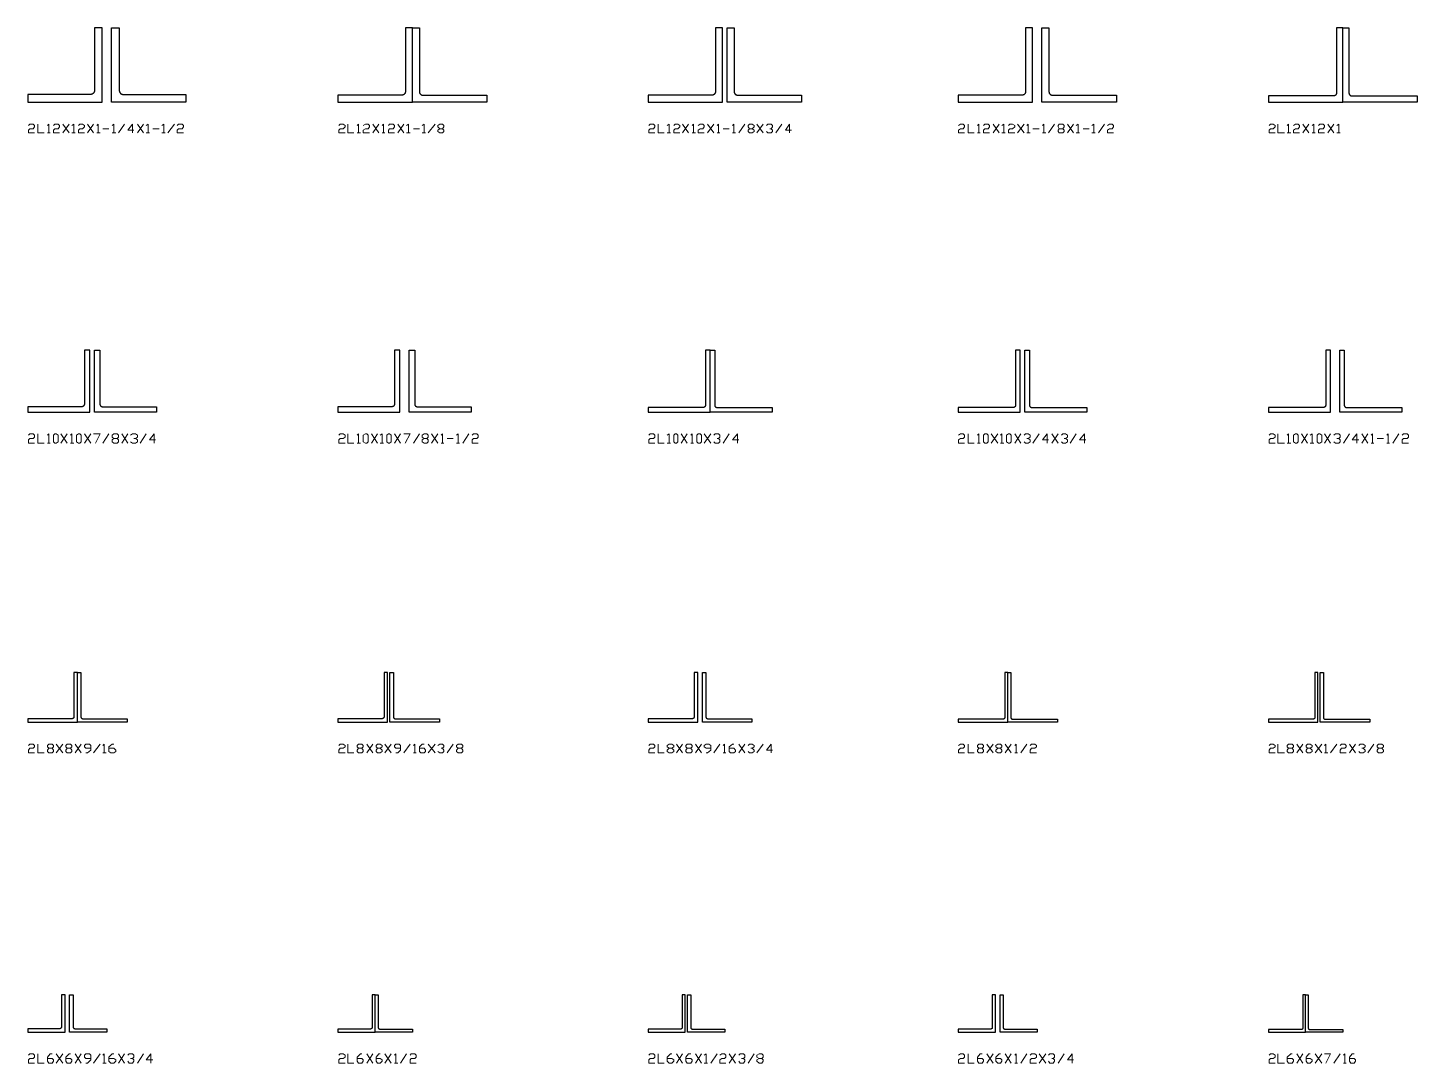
# Model space of a CAD drawing. Header units: inches. Extents: x 0 to 985, y -1555 to 12.
# Drawn here: x 250 to 474, y -155 to 12 of the extents above; entities that cross this region are included whole.
import ezdxf

# ---------------------------------------------------------------- set-up
doc = ezdxf.new("R2010")
doc.units = ezdxf.units.IN
doc.header["$MEASUREMENT"] = 0
doc.layers.add('AISC_STEEL', color=7, linetype='Continuous')

msp = doc.modelspace()

# ---------------------------------------------------------------- linework, layer by layer
at = {"color": 3, "lineweight": 0}
for points in [[(250.11, -3.76), (250.33, -3.54), (250.87, -3.54), (251.09, -3.76), (251.09, -3.97), (250.87, -4.3), (250.33, -4.3), (250.11, -4.52), (250.11, -4.96), (251.09, -4.96)], [(251.64, -3.54), (251.64, -4.96), (252.62, -4.96)], [(253.16, -3.76), (253.38, -3.54), (253.38, -4.96)], [(254.15, -3.76), (254.36, -3.54), (254.91, -3.54), (255.13, -3.76), (255.13, -3.97), (254.91, -4.3), (254.36, -4.3), (254.15, -4.52), (254.15, -4.96), (255.13, -4.96)], [(255.67, -4.96), (256.65, -3.54)], [(255.67, -3.54), (256.65, -4.96)], [(257.09, -3.76), (257.42, -3.54), (257.42, -4.96)], [(258.18, -3.76), (258.4, -3.54), (258.83, -3.54), (259.16, -3.76), (259.16, -3.97), (258.83, -4.3), (258.4, -4.3), (258.18, -4.52), (258.18, -4.96), (259.16, -4.96)], [(259.6, -4.96), (260.58, -3.54)], [(259.6, -3.54), (260.58, -4.96)], [(261.12, -3.76), (261.34, -3.54), (261.34, -4.96)], [(262.11, -4.3), (263.09, -4.3)], [(263.63, -3.76), (263.85, -3.54), (263.85, -4.96)], [(264.61, -4.96), (265.6, -3.54)], [(267.12, -4.52), (266.14, -4.52), (266.9, -3.54), (266.9, -4.96)], [(267.67, -4.96), (268.65, -3.54)], [(267.67, -3.54), (268.65, -4.96)], [(269.09, -3.76), (269.41, -3.54), (269.41, -4.96)], [(270.18, -4.3), (271.16, -4.3)], [(271.59, -3.76), (271.92, -3.54), (271.92, -4.96)], [(272.58, -4.96), (273.67, -3.54)], [(274.1, -3.76), (274.32, -3.54), (274.87, -3.54), (275.08, -3.76), (275.08, -3.97), (274.87, -4.3), (274.32, -4.3), (274.1, -4.52), (274.1, -4.96), (275.08, -4.96)], [(300.17, -3.76), (300.38, -3.54), (300.82, -3.54), (301.15, -3.76), (301.15, -3.97), (300.82, -4.3), (300.38, -4.3), (300.17, -4.52), (300.17, -4.96), (301.15, -4.96)], [(301.58, -3.54), (301.58, -4.96), (302.56, -4.96)], [(303.11, -3.76), (303.33, -3.54), (303.33, -4.96)], [(304.09, -3.76), (304.42, -3.54), (304.85, -3.54), (305.07, -3.76), (305.07, -3.97), (304.85, -4.3), (304.42, -4.3), (304.09, -4.52), (304.09, -4.96), (305.07, -4.96)], [(305.62, -4.96), (306.6, -3.54)], [(305.62, -3.54), (306.6, -4.96)], [(307.14, -3.76), (307.36, -3.54), (307.36, -4.96)], [(308.13, -3.76), (308.34, -3.54), (308.89, -3.54), (309.11, -3.76), (309.11, -3.97), (308.89, -4.3), (308.34, -4.3), (308.13, -4.52), (308.13, -4.96), (309.11, -4.96)], [(309.65, -4.96), (310.63, -3.54)], [(309.65, -3.54), (310.63, -4.96)], [(311.07, -3.76), (311.4, -3.54), (311.4, -4.96)], [(312.16, -4.3), (313.14, -4.3)], [(313.58, -3.76), (313.91, -3.54), (313.91, -4.96)], [(314.56, -4.96), (315.65, -3.54)], [(316.85, -4.3), (317.07, -4.52), (317.07, -4.74), (316.85, -4.96), (316.41, -4.96), (316.09, -4.74), (316.09, -4.52), (316.41, -4.3), (316.85, -4.3), (317.07, -3.97), (317.07, -3.76), (316.85, -3.54), (316.41, -3.54), (316.09, -3.76), (316.09, -3.97), (316.41, -4.3)], [(350.11, -3.76), (350.33, -3.54), (350.87, -3.54), (351.09, -3.76), (351.09, -3.97), (350.87, -4.3), (350.33, -4.3), (350.11, -4.52), (350.11, -4.96), (351.09, -4.96)], [(351.64, -3.54), (351.64, -4.96), (352.62, -4.96)], [(353.06, -3.76), (353.38, -3.54), (353.38, -4.96)], [(354.15, -3.76), (354.36, -3.54), (354.8, -3.54), (355.13, -3.76), (355.13, -3.97), (354.8, -4.3), (354.36, -4.3), (354.15, -4.52), (354.15, -4.96), (355.13, -4.96)], [(355.56, -4.96), (356.54, -3.54)], [(355.56, -3.54), (356.54, -4.96)], [(357.09, -3.76), (357.31, -3.54), (357.31, -4.96)], [(358.07, -3.76), (358.4, -3.54), (358.83, -3.54), (359.05, -3.76), (359.05, -3.97), (358.83, -4.3), (358.4, -4.3), (358.07, -4.52), (358.07, -4.96), (359.05, -4.96)], [(359.6, -4.96), (360.58, -3.54)], [(359.6, -3.54), (360.58, -4.96)], [(361.12, -3.76), (361.34, -3.54), (361.34, -4.96)], [(362.11, -4.3), (363.09, -4.3)], [(363.63, -3.76), (363.85, -3.54), (363.85, -4.96)], [(364.61, -4.96), (365.6, -3.54)], [(366.8, -4.3), (367.12, -4.52), (367.12, -4.74), (366.8, -4.96), (366.36, -4.96), (366.14, -4.74), (366.14, -4.52), (366.36, -4.3), (366.8, -4.3), (367.12, -3.97), (367.12, -3.76), (366.8, -3.54), (366.36, -3.54), (366.14, -3.76), (366.14, -3.97), (366.36, -4.3)], [(367.56, -4.96), (368.54, -3.54)], [(367.56, -3.54), (368.54, -4.96)], [(369.09, -3.76), (369.3, -3.54), (369.85, -3.54), (370.07, -3.76), (370.07, -3.97), (369.85, -4.3), (369.63, -4.3)], [(369.85, -4.3), (370.07, -4.52), (370.07, -4.74), (369.85, -4.96), (369.3, -4.96), (369.09, -4.74)], [(370.61, -4.96), (371.59, -3.54)], [(373.12, -4.52), (372.14, -4.52), (372.79, -3.54), (372.79, -4.96)], [(400.06, -3.76), (400.38, -3.54), (400.82, -3.54), (401.04, -3.76), (401.04, -3.97), (400.82, -4.3), (400.38, -4.3), (400.06, -4.52), (400.06, -4.96), (401.04, -4.96)], [(401.58, -3.54), (401.58, -4.96), (402.56, -4.96)], [(403.11, -3.76), (403.33, -3.54), (403.33, -4.96)], [(404.09, -3.76), (404.31, -3.54), (404.85, -3.54), (405.07, -3.76), (405.07, -3.97), (404.85, -4.3), (404.31, -4.3), (404.09, -4.52), (404.09, -4.96), (405.07, -4.96)], [(405.62, -4.96), (406.6, -3.54)], [(405.62, -3.54), (406.6, -4.96)], [(407.04, -3.76), (407.36, -3.54), (407.36, -4.96)], [(408.13, -3.76), (408.34, -3.54), (408.78, -3.54), (409.11, -3.76), (409.11, -3.97), (408.78, -4.3), (408.34, -4.3), (408.13, -4.52), (408.13, -4.96), (409.11, -4.96)], [(409.54, -4.96), (410.63, -3.54)], [(409.54, -3.54), (410.63, -4.96)], [(411.07, -3.76), (411.29, -3.54), (411.29, -4.96)], [(412.05, -4.3), (413.03, -4.3)], [(413.58, -3.76), (413.8, -3.54), (413.8, -4.96)], [(414.56, -4.96), (415.54, -3.54)], [(416.85, -4.3), (417.07, -4.52), (417.07, -4.74), (416.85, -4.96), (416.3, -4.96), (416.09, -4.74), (416.09, -4.52), (416.3, -4.3), (416.85, -4.3), (417.07, -3.97), (417.07, -3.76), (416.85, -3.54), (416.3, -3.54), (416.09, -3.76), (416.09, -3.97), (416.3, -4.3)], [(417.61, -4.96), (418.6, -3.54)], [(417.61, -3.54), (418.6, -4.96)], [(419.03, -3.76), (419.36, -3.54), (419.36, -4.96)], [(420.12, -4.3), (421.1, -4.3)], [(421.54, -3.76), (421.87, -3.54), (421.87, -4.96)], [(422.63, -4.96), (423.61, -3.54)], [(424.05, -3.76), (424.37, -3.54), (424.81, -3.54), (425.03, -3.76), (425.03, -3.97), (424.81, -4.3), (424.37, -4.3), (424.05, -4.52), (424.05, -4.96), (425.03, -4.96)], [(450.11, -3.76), (450.33, -3.54), (450.77, -3.54), (451.09, -3.76), (451.09, -3.97), (450.77, -4.3), (450.33, -4.3), (450.11, -4.52), (450.11, -4.96), (451.09, -4.96)], [(451.53, -3.54), (451.53, -4.96), (452.62, -4.96)], [(453.06, -3.76), (453.27, -3.54), (453.27, -4.96)], [(454.04, -3.76), (454.36, -3.54), (454.8, -3.54), (455.02, -3.76), (455.02, -3.97), (454.8, -4.3), (454.36, -4.3), (454.04, -4.52), (454.04, -4.96), (455.02, -4.96)], [(455.56, -4.96), (456.54, -3.54)], [(455.56, -3.54), (456.54, -4.96)], [(457.09, -3.76), (457.31, -3.54), (457.31, -4.96)], [(458.07, -3.76), (458.29, -3.54), (458.84, -3.54), (459.05, -3.76), (459.05, -3.97), (458.84, -4.3), (458.29, -4.3), (458.07, -4.52), (458.07, -4.96), (459.05, -4.96)], [(459.6, -4.96), (460.58, -3.54)], [(459.6, -3.54), (460.58, -4.96)], [(461.02, -3.76), (461.34, -3.54), (461.34, -4.96)], [(253.16, -4.96), (253.6, -4.96)], [(257.09, -4.96), (257.64, -4.96)], [(261.12, -4.96), (261.67, -4.96)], [(263.63, -4.96), (264.18, -4.96)], [(269.09, -4.96), (269.63, -4.96)], [(271.59, -4.96), (272.14, -4.96)], [(303.11, -4.96), (303.65, -4.96)], [(307.14, -4.96), (307.58, -4.96)], [(311.07, -4.96), (311.62, -4.96)], [(313.58, -4.96), (314.12, -4.96)], [(353.06, -4.96), (353.6, -4.96)], [(357.09, -4.96), (357.64, -4.96)], [(361.12, -4.96), (361.56, -4.96)], [(363.63, -4.96), (364.07, -4.96)], [(403.11, -4.96), (403.55, -4.96)], [(407.04, -4.96), (407.58, -4.96)], [(411.07, -4.96), (411.62, -4.96)], [(413.58, -4.96), (414.12, -4.96)], [(419.03, -4.96), (419.58, -4.96)], [(421.54, -4.96), (422.08, -4.96)], [(453.06, -4.96), (453.6, -4.96)], [(457.09, -4.96), (457.53, -4.96)], [(461.02, -4.96), (461.56, -4.96)], [(250.11, -53.7), (250.33, -53.48), (250.87, -53.48), (251.09, -53.7), (251.09, -54.03), (250.87, -54.25), (250.33, -54.25), (250.11, -54.47), (250.11, -55.01), (251.09, -55.01)], [(251.64, -53.48), (251.64, -55.01), (252.62, -55.01)], [(253.16, -53.7), (253.38, -53.48), (253.38, -55.01)], [(255.35, -55.01), (256.33, -53.48)], [(255.35, -53.48), (256.33, -55.01)], [(256.87, -53.7), (257.09, -53.48), (257.09, -55.01)], [(259.16, -55.01), (260.14, -53.48)], [(259.16, -53.48), (260.14, -55.01)], [(260.58, -53.48), (261.67, -53.48), (260.91, -55.01)], [(262.11, -55.01), (263.09, -53.48)], [(264.4, -54.25), (264.61, -54.47), (264.61, -54.79), (264.4, -55.01), (263.85, -55.01), (263.63, -54.79), (263.63, -54.47), (263.85, -54.25), (264.4, -54.25), (264.61, -54.03), (264.61, -53.7), (264.4, -53.48), (263.85, -53.48), (263.63, -53.7), (263.63, -54.03), (263.85, -54.25)], [(265.16, -55.01), (266.14, -53.48)], [(265.16, -53.48), (266.14, -55.01)], [(266.58, -53.7), (266.9, -53.48), (267.34, -53.48), (267.67, -53.7), (267.67, -54.03), (267.34, -54.25), (267.12, -54.25)], [(268.1, -55.01), (269.09, -53.48)], [(270.61, -54.47), (269.63, -54.47), (270.39, -53.48), (270.39, -55.01)], [(300.17, -53.7), (300.38, -53.48), (300.82, -53.48), (301.15, -53.7), (301.15, -54.03), (300.82, -54.25), (300.38, -54.25), (300.17, -54.47), (300.17, -55.01), (301.15, -55.01)], [(301.58, -53.48), (301.58, -55.01), (302.56, -55.01)], [(303.11, -53.7), (303.33, -53.48), (303.33, -55.01)], [(305.4, -55.01), (306.38, -53.48)], [(305.4, -53.48), (306.38, -55.01)], [(306.82, -53.7), (307.14, -53.48), (307.14, -55.01)], [(309.11, -55.01), (310.09, -53.48)], [(309.11, -53.48), (310.09, -55.01)], [(310.63, -53.48), (311.62, -53.48), (310.85, -55.01)], [(312.16, -55.01), (313.14, -53.48)], [(314.34, -54.25), (314.56, -54.47), (314.56, -54.79), (314.34, -55.01), (313.91, -55.01), (313.58, -54.79), (313.58, -54.47), (313.91, -54.25), (314.34, -54.25), (314.56, -54.03), (314.56, -53.7), (314.34, -53.48), (313.91, -53.48), (313.58, -53.7), (313.58, -54.03), (313.91, -54.25)], [(315.11, -55.01), (316.09, -53.48)], [(315.11, -53.48), (316.09, -55.01)], [(316.63, -53.7), (316.85, -53.48), (316.85, -55.01)], [(319.14, -53.7), (319.36, -53.48), (319.36, -55.01)], [(320.12, -55.01), (321.1, -53.48)], [(321.65, -53.7), (321.87, -53.48), (322.41, -53.48), (322.63, -53.7), (322.63, -54.03), (322.41, -54.25), (321.87, -54.25), (321.65, -54.47), (321.65, -55.01), (322.63, -55.01)], [(350.11, -53.7), (350.33, -53.48), (350.87, -53.48), (351.09, -53.7), (351.09, -54.03), (350.87, -54.25), (350.33, -54.25), (350.11, -54.47), (350.11, -55.01), (351.09, -55.01)], [(351.64, -53.48), (351.64, -55.01), (352.62, -55.01)], [(353.06, -53.7), (353.38, -53.48), (353.38, -55.01)], [(355.35, -55.01), (356.33, -53.48)], [(355.35, -53.48), (356.33, -55.01)], [(356.87, -53.7), (357.09, -53.48), (357.09, -55.01)], [(359.05, -55.01), (360.14, -53.48)], [(359.05, -53.48), (360.14, -55.01)], [(360.58, -53.7), (360.8, -53.48), (361.34, -53.48), (361.56, -53.7), (361.56, -54.03), (361.34, -54.25), (361.12, -54.25)], [(362.11, -55.01), (363.09, -53.48)], [(364.61, -54.47), (363.63, -54.47), (364.4, -53.48), (364.4, -55.01)], [(400.06, -53.7), (400.38, -53.48), (400.82, -53.48), (401.04, -53.7), (401.04, -54.03), (400.82, -54.25), (400.38, -54.25), (400.06, -54.47), (400.06, -55.01), (401.04, -55.01)], [(401.58, -53.48), (401.58, -55.01), (402.56, -55.01)], [(403.11, -53.7), (403.33, -53.48), (403.33, -55.01)], [(405.29, -55.01), (406.38, -53.48)], [(405.29, -53.48), (406.38, -55.01)], [(406.82, -53.7), (407.04, -53.48), (407.04, -55.01)], [(409.11, -55.01), (410.09, -53.48)], [(409.11, -53.48), (410.09, -55.01)], [(410.63, -53.7), (410.85, -53.48), (411.29, -53.48), (411.62, -53.7), (411.62, -54.03), (411.29, -54.25), (411.07, -54.25)], [(412.05, -55.01), (413.03, -53.48)], [(414.56, -54.47), (413.58, -54.47), (414.34, -53.48), (414.34, -55.01)], [(415.11, -55.01), (416.09, -53.48)], [(415.11, -53.48), (416.09, -55.01)], [(416.63, -53.7), (416.85, -53.48), (417.29, -53.48), (417.61, -53.7), (417.61, -54.03), (417.29, -54.25), (417.07, -54.25)], [(418.05, -55.01), (419.03, -53.48)], [(420.56, -54.47), (419.58, -54.47), (420.34, -53.48), (420.34, -55.01)], [(450.11, -53.7), (450.33, -53.48), (450.77, -53.48), (451.09, -53.7), (451.09, -54.03), (450.77, -54.25), (450.33, -54.25), (450.11, -54.47), (450.11, -55.01), (451.09, -55.01)], [(451.53, -53.48), (451.53, -55.01), (452.62, -55.01)], [(453.06, -53.7), (453.27, -53.48), (453.27, -55.01)], [(455.35, -55.01), (456.33, -53.48)], [(455.35, -53.48), (456.33, -55.01)], [(456.76, -53.7), (457.09, -53.48), (457.09, -55.01)], [(459.05, -55.01), (460.03, -53.48)], [(459.05, -53.48), (460.03, -55.01)], [(460.58, -53.7), (460.8, -53.48), (461.34, -53.48), (461.56, -53.7), (461.56, -54.03), (461.34, -54.25), (461.02, -54.25)], [(462.11, -55.01), (463.09, -53.48)], [(464.61, -54.47), (463.52, -54.47), (464.29, -53.48), (464.29, -55.01)], [(465.05, -55.01), (466.03, -53.48)], [(465.05, -53.48), (466.03, -55.01)], [(466.58, -53.7), (466.8, -53.48), (466.8, -55.01)], [(469.09, -53.7), (469.3, -53.48), (469.3, -55.01)], [(470.07, -55.01), (471.05, -53.48)], [(471.59, -53.7), (471.81, -53.48), (472.36, -53.48), (472.58, -53.7), (472.58, -54.03), (472.36, -54.25), (471.81, -54.25), (471.59, -54.47), (471.59, -55.01), (472.58, -55.01)], [(253.16, -55.01), (253.6, -55.01)], [(256.87, -55.01), (257.42, -55.01)], [(267.34, -54.25), (267.67, -54.47), (267.67, -54.79), (267.34, -55.01), (266.9, -55.01), (266.58, -54.79)], [(303.11, -55.01), (303.65, -55.01)], [(306.82, -55.01), (307.36, -55.01)], [(316.63, -55.01), (317.07, -55.01)], [(317.61, -54.25), (318.59, -54.25)], [(319.14, -55.01), (319.58, -55.01)], [(353.06, -55.01), (353.6, -55.01)], [(356.87, -55.01), (357.31, -55.01)], [(361.34, -54.25), (361.56, -54.47), (361.56, -54.79), (361.34, -55.01), (360.8, -55.01), (360.58, -54.79)], [(403.11, -55.01), (403.55, -55.01)], [(406.82, -55.01), (407.36, -55.01)], [(411.29, -54.25), (411.62, -54.47), (411.62, -54.79), (411.29, -55.01), (410.85, -55.01), (410.63, -54.79)], [(417.29, -54.25), (417.61, -54.47), (417.61, -54.79), (417.29, -55.01), (416.85, -55.01), (416.63, -54.79)], [(453.06, -55.01), (453.6, -55.01)], [(456.76, -55.01), (457.31, -55.01)], [(461.34, -54.25), (461.56, -54.47), (461.56, -54.79), (461.34, -55.01), (460.8, -55.01), (460.58, -54.79)], [(466.58, -55.01), (467.01, -55.01)], [(467.56, -54.25), (468.54, -54.25)], [(469.09, -55.01), (469.52, -55.01)], [(250.11, -103.76), (250.33, -103.54), (250.87, -103.54), (251.09, -103.76), (251.09, -103.97), (250.87, -104.19), (250.33, -104.19), (250.11, -104.52), (250.11, -104.96), (251.09, -104.96)], [(251.64, -103.54), (251.64, -104.96), (252.62, -104.96)], [(253.93, -104.19), (254.15, -104.52), (254.15, -104.74), (253.93, -104.96), (253.38, -104.96), (253.16, -104.74), (253.16, -104.52), (253.38, -104.19), (253.93, -104.19), (254.15, -103.97), (254.15, -103.76), (253.93, -103.54), (253.38, -103.54), (253.16, -103.76), (253.16, -103.97), (253.38, -104.19)], [(254.58, -104.96), (255.67, -103.54)], [(254.58, -103.54), (255.67, -104.96)], [(256.87, -104.19), (257.09, -104.52), (257.09, -104.74), (256.87, -104.96), (256.33, -104.96), (256.11, -104.74), (256.11, -104.52), (256.33, -104.19), (256.87, -104.19), (257.09, -103.97), (257.09, -103.76), (256.87, -103.54), (256.33, -103.54), (256.11, -103.76), (256.11, -103.97), (256.33, -104.19)], [(257.64, -104.96), (258.62, -103.54)], [(257.64, -103.54), (258.62, -104.96)], [(259.38, -104.96), (259.6, -104.96), (260.14, -104.52), (260.14, -103.76), (259.93, -103.54), (259.38, -103.54), (259.16, -103.76), (259.16, -103.97), (259.38, -104.19), (260.14, -104.19)], [(260.58, -104.96), (261.67, -103.54)], [(262.11, -103.76), (262.32, -103.54), (262.32, -104.96)], [(262.11, -104.96), (262.65, -104.96)], [(263.09, -104.19), (263.85, -104.19), (264.18, -104.52), (264.18, -104.74), (263.85, -104.96), (263.41, -104.96), (263.09, -104.74), (263.09, -103.97), (263.63, -103.54), (263.85, -103.54)], [(300.17, -103.76), (300.38, -103.54), (300.82, -103.54), (301.15, -103.76), (301.15, -103.97), (300.82, -104.19), (300.38, -104.19), (300.17, -104.52), (300.17, -104.96), (301.15, -104.96)], [(301.58, -103.54), (301.58, -104.96), (302.56, -104.96)], [(303.87, -104.19), (304.09, -104.52), (304.09, -104.74), (303.87, -104.96), (303.33, -104.96), (303.11, -104.74), (303.11, -104.52), (303.33, -104.19), (303.87, -104.19), (304.09, -103.97), (304.09, -103.76), (303.87, -103.54), (303.33, -103.54), (303.11, -103.76), (303.11, -103.97), (303.33, -104.19)], [(304.64, -104.96), (305.62, -103.54)], [(304.64, -103.54), (305.62, -104.96)], [(306.82, -104.19), (307.14, -104.52), (307.14, -104.74), (306.82, -104.96), (306.38, -104.96), (306.16, -104.74), (306.16, -104.52), (306.38, -104.19), (306.82, -104.19), (307.14, -103.97), (307.14, -103.76), (306.82, -103.54), (306.38, -103.54), (306.16, -103.76), (306.16, -103.97), (306.38, -104.19)], [(307.58, -104.96), (308.56, -103.54)], [(307.58, -103.54), (308.56, -104.96)], [(309.33, -104.96), (309.65, -104.96), (310.09, -104.52), (310.09, -103.76), (309.87, -103.54), (309.33, -103.54), (309.11, -103.76), (309.11, -103.97), (309.33, -104.19), (310.09, -104.19)], [(310.63, -104.96), (311.62, -103.54)], [(312.16, -103.76), (312.38, -103.54), (312.38, -104.96)], [(312.16, -104.96), (312.6, -104.96)], [(313.14, -104.19), (313.91, -104.19), (314.12, -104.52), (314.12, -104.74), (313.91, -104.96), (313.36, -104.96), (313.14, -104.74), (313.14, -103.97), (313.58, -103.54), (313.91, -103.54)], [(314.56, -104.96), (315.65, -103.54)], [(314.56, -103.54), (315.65, -104.96)], [(316.09, -103.76), (316.41, -103.54), (316.85, -103.54), (317.07, -103.76), (317.07, -103.97), (316.85, -104.19), (316.63, -104.19)], [(316.85, -104.19), (317.07, -104.52), (317.07, -104.74), (316.85, -104.96), (316.41, -104.96), (316.09, -104.74)], [(317.61, -104.96), (318.59, -103.54)], [(319.9, -104.19), (320.12, -104.52), (320.12, -104.74), (319.9, -104.96), (319.36, -104.96), (319.14, -104.74), (319.14, -104.52), (319.36, -104.19), (319.9, -104.19), (320.12, -103.97), (320.12, -103.76), (319.9, -103.54), (319.36, -103.54), (319.14, -103.76), (319.14, -103.97), (319.36, -104.19)], [(350.11, -103.76), (350.33, -103.54), (350.87, -103.54), (351.09, -103.76), (351.09, -103.97), (350.87, -104.19), (350.33, -104.19), (350.11, -104.52), (350.11, -104.96), (351.09, -104.96)], [(351.64, -103.54), (351.64, -104.96), (352.62, -104.96)], [(353.82, -104.19), (354.15, -104.52), (354.15, -104.74), (353.82, -104.96), (353.38, -104.96), (353.06, -104.74), (353.06, -104.52), (353.38, -104.19), (353.82, -104.19), (354.15, -103.97), (354.15, -103.76), (353.82, -103.54), (353.38, -103.54), (353.06, -103.76), (353.06, -103.97), (353.38, -104.19)], [(354.58, -104.96), (355.56, -103.54)], [(354.58, -103.54), (355.56, -104.96)], [(356.87, -104.19), (357.09, -104.52), (357.09, -104.74), (356.87, -104.96), (356.33, -104.96), (356.11, -104.74), (356.11, -104.52), (356.33, -104.19), (356.87, -104.19), (357.09, -103.97), (357.09, -103.76), (356.87, -103.54), (356.33, -103.54), (356.11, -103.76), (356.11, -103.97), (356.33, -104.19)], [(357.64, -104.96), (358.62, -103.54)], [(357.64, -103.54), (358.62, -104.96)], [(359.38, -104.96), (359.6, -104.96), (360.14, -104.52), (360.14, -103.76), (359.82, -103.54), (359.38, -103.54), (359.05, -103.76), (359.05, -103.97), (359.38, -104.19), (360.14, -104.19)], [(360.58, -104.96), (361.56, -103.54)], [(362.11, -103.76), (362.32, -103.54), (362.32, -104.96)], [(362.11, -104.96), (362.54, -104.96)], [(363.09, -104.19), (363.85, -104.19), (364.07, -104.52), (364.07, -104.74), (363.85, -104.96), (363.31, -104.96), (363.09, -104.74), (363.09, -103.97), (363.63, -103.54), (363.85, -103.54)], [(364.61, -104.96), (365.6, -103.54)], [(364.61, -103.54), (365.6, -104.96)], [(366.14, -103.76), (366.36, -103.54), (366.8, -103.54), (367.12, -103.76), (367.12, -103.97), (366.8, -104.19), (366.58, -104.19)], [(366.8, -104.19), (367.12, -104.52), (367.12, -104.74), (366.8, -104.96), (366.36, -104.96), (366.14, -104.74)], [(367.56, -104.96), (368.54, -103.54)], [(370.07, -104.52), (369.09, -104.52), (369.85, -103.54), (369.85, -104.96)], [(400.06, -103.76), (400.38, -103.54), (400.82, -103.54), (401.04, -103.76), (401.04, -103.97), (400.82, -104.19), (400.38, -104.19), (400.06, -104.52), (400.06, -104.96), (401.04, -104.96)], [(401.58, -103.54), (401.58, -104.96), (402.56, -104.96)], [(403.87, -104.19), (404.09, -104.52), (404.09, -104.74), (403.87, -104.96), (403.33, -104.96), (403.11, -104.74), (403.11, -104.52), (403.33, -104.19), (403.87, -104.19), (404.09, -103.97), (404.09, -103.76), (403.87, -103.54), (403.33, -103.54), (403.11, -103.76), (403.11, -103.97), (403.33, -104.19)], [(404.64, -104.96), (405.62, -103.54)], [(404.64, -103.54), (405.62, -104.96)], [(406.82, -104.19), (407.04, -104.52), (407.04, -104.74), (406.82, -104.96), (406.38, -104.96), (406.05, -104.74), (406.05, -104.52), (406.38, -104.19), (406.82, -104.19), (407.04, -103.97), (407.04, -103.76), (406.82, -103.54), (406.38, -103.54), (406.05, -103.76), (406.05, -103.97), (406.38, -104.19)], [(407.58, -104.96), (408.56, -103.54)], [(407.58, -103.54), (408.56, -104.96)], [(409.11, -103.76), (409.33, -103.54), (409.33, -104.96)], [(409.11, -104.96), (409.54, -104.96)], [(410.09, -104.96), (411.07, -103.54)], [(411.62, -103.76), (411.83, -103.54), (412.38, -103.54), (412.6, -103.76), (412.6, -103.97), (412.38, -104.19), (411.83, -104.19), (411.62, -104.52), (411.62, -104.96), (412.6, -104.96)], [(450.11, -103.76), (450.33, -103.54), (450.77, -103.54), (451.09, -103.76), (451.09, -103.97), (450.77, -104.19), (450.33, -104.19), (450.11, -104.52), (450.11, -104.96), (451.09, -104.96)], [(451.53, -103.54), (451.53, -104.96), (452.62, -104.96)], [(453.82, -104.19), (454.04, -104.52), (454.04, -104.74), (453.82, -104.96), (453.27, -104.96), (453.06, -104.74), (453.06, -104.52), (453.27, -104.19), (453.82, -104.19), (454.04, -103.97), (454.04, -103.76), (453.82, -103.54), (453.27, -103.54), (453.06, -103.76), (453.06, -103.97), (453.27, -104.19)], [(454.58, -104.96), (455.56, -103.54)], [(454.58, -103.54), (455.56, -104.96)], [(456.76, -104.19), (457.09, -104.52), (457.09, -104.74), (456.76, -104.96), (456.33, -104.96), (456.11, -104.74), (456.11, -104.52), (456.33, -104.19), (456.76, -104.19), (457.09, -103.97), (457.09, -103.76), (456.76, -103.54), (456.33, -103.54), (456.11, -103.76), (456.11, -103.97), (456.33, -104.19)], [(457.53, -104.96), (458.62, -103.54)], [(457.53, -103.54), (458.62, -104.96)], [(459.05, -103.76), (459.27, -103.54), (459.27, -104.96)], [(459.05, -104.96), (459.6, -104.96)], [(460.03, -104.96), (461.02, -103.54)], [(461.56, -103.76), (461.78, -103.54), (462.32, -103.54), (462.54, -103.76), (462.54, -103.97), (462.32, -104.19), (461.78, -104.19), (461.56, -104.52), (461.56, -104.96), (462.54, -104.96)], [(463.09, -104.96), (464.07, -103.54)], [(463.09, -103.54), (464.07, -104.96)], [(464.61, -103.76), (464.83, -103.54), (465.27, -103.54), (465.6, -103.76), (465.6, -103.97), (465.27, -104.19), (465.05, -104.19)], [(465.27, -104.19), (465.6, -104.52), (465.6, -104.74), (465.27, -104.96), (464.83, -104.96), (464.61, -104.74)], [(466.03, -104.96), (467.01, -103.54)], [(468.32, -104.19), (468.54, -104.52), (468.54, -104.74), (468.32, -104.96), (467.78, -104.96), (467.56, -104.74), (467.56, -104.52), (467.78, -104.19), (468.32, -104.19), (468.54, -103.97), (468.54, -103.76), (468.32, -103.54), (467.78, -103.54), (467.56, -103.76), (467.56, -103.97), (467.78, -104.19)], [(250.11, -153.7), (250.33, -153.48), (250.87, -153.48), (251.09, -153.7), (251.09, -154.03), (250.87, -154.25), (250.33, -154.25), (250.11, -154.47), (250.11, -155.01), (251.09, -155.01)], [(251.64, -153.48), (251.64, -155.01), (252.62, -155.01)], [(253.16, -154.25), (253.93, -154.25), (254.15, -154.47), (254.15, -154.68), (253.93, -155.01), (253.38, -155.01), (253.16, -154.68), (253.16, -154.03), (253.6, -153.48), (253.93, -153.48)], [(254.58, -155.01), (255.67, -153.48)], [(254.58, -153.48), (255.67, -155.01)], [(256.11, -154.25), (256.87, -154.25), (257.09, -154.47), (257.09, -154.68), (256.87, -155.01), (256.33, -155.01), (256.11, -154.68), (256.11, -154.03), (256.65, -153.48), (256.87, -153.48)], [(257.64, -155.01), (258.62, -153.48)], [(257.64, -153.48), (258.62, -155.01)], [(259.38, -155.01), (259.6, -155.01), (260.14, -154.47), (260.14, -153.7), (259.93, -153.48), (259.38, -153.48), (259.16, -153.7), (259.16, -154.03), (259.38, -154.25), (260.14, -154.25)], [(260.58, -155.01), (261.67, -153.48)], [(262.11, -153.7), (262.32, -153.48), (262.32, -155.01)], [(263.09, -154.25), (263.85, -154.25), (264.18, -154.47), (264.18, -154.68), (263.85, -155.01), (263.41, -155.01), (263.09, -154.68), (263.09, -154.03), (263.63, -153.48), (263.85, -153.48)], [(264.61, -155.01), (265.6, -153.48)], [(264.61, -153.48), (265.6, -155.01)], [(266.14, -153.7), (266.36, -153.48), (266.9, -153.48), (267.12, -153.7), (267.12, -154.03), (266.9, -154.25), (266.58, -154.25)], [(266.9, -154.25), (267.12, -154.47), (267.12, -154.68), (266.9, -155.01), (266.36, -155.01), (266.14, -154.68)], [(267.67, -155.01), (268.65, -153.48)], [(270.18, -154.47), (269.09, -154.47), (269.85, -153.48), (269.85, -155.01)], [(300.17, -153.7), (300.38, -153.48), (300.82, -153.48), (301.15, -153.7), (301.15, -154.03), (300.82, -154.25), (300.38, -154.25), (300.17, -154.47), (300.17, -155.01), (301.15, -155.01)], [(301.58, -153.48), (301.58, -155.01), (302.56, -155.01)], [(303.11, -154.25), (303.87, -154.25), (304.09, -154.47), (304.09, -154.68), (303.87, -155.01), (303.33, -155.01), (303.11, -154.68), (303.11, -154.03), (303.65, -153.48), (303.87, -153.48)], [(304.64, -155.01), (305.62, -153.48)], [(304.64, -153.48), (305.62, -155.01)], [(306.16, -154.25), (306.82, -154.25), (307.14, -154.47), (307.14, -154.68), (306.82, -155.01), (306.38, -155.01), (306.16, -154.68), (306.16, -154.03), (306.6, -153.48), (306.82, -153.48)], [(307.58, -155.01), (308.56, -153.48)], [(307.58, -153.48), (308.56, -155.01)], [(309.11, -153.7), (309.33, -153.48), (309.33, -155.01)], [(310.09, -155.01), (311.07, -153.48)], [(311.62, -153.7), (311.83, -153.48), (312.38, -153.48), (312.6, -153.7), (312.6, -154.03), (312.38, -154.25), (311.83, -154.25), (311.62, -154.47), (311.62, -155.01), (312.6, -155.01)], [(350.11, -153.7), (350.33, -153.48), (350.87, -153.48), (351.09, -153.7), (351.09, -154.03), (350.87, -154.25), (350.33, -154.25), (350.11, -154.47), (350.11, -155.01), (351.09, -155.01)], [(351.64, -153.48), (351.64, -155.01), (352.62, -155.01)], [(353.06, -154.25), (353.82, -154.25), (354.15, -154.47), (354.15, -154.68), (353.82, -155.01), (353.38, -155.01), (353.06, -154.68), (353.06, -154.03), (353.6, -153.48), (353.82, -153.48)], [(354.58, -155.01), (355.56, -153.48)], [(354.58, -153.48), (355.56, -155.01)], [(356.11, -154.25), (356.87, -154.25), (357.09, -154.47), (357.09, -154.68), (356.87, -155.01), (356.33, -155.01), (356.11, -154.68), (356.11, -154.03), (356.54, -153.48), (356.87, -153.48)], [(357.64, -155.01), (358.62, -153.48)], [(357.64, -153.48), (358.62, -155.01)], [(359.05, -153.7), (359.38, -153.48), (359.38, -155.01)], [(360.14, -155.01), (361.12, -153.48)], [(361.56, -153.7), (361.89, -153.48), (362.32, -153.48), (362.54, -153.7), (362.54, -154.03), (362.32, -154.25), (361.89, -154.25), (361.56, -154.47), (361.56, -155.01), (362.54, -155.01)], [(363.09, -155.01), (364.07, -153.48)], [(363.09, -153.48), (364.07, -155.01)], [(364.61, -153.7), (364.83, -153.48), (365.38, -153.48), (365.6, -153.7), (365.6, -154.03), (365.38, -154.25), (365.05, -154.25)], [(365.38, -154.25), (365.6, -154.47), (365.6, -154.68), (365.38, -155.01), (364.83, -155.01), (364.61, -154.68)], [(366.14, -155.01), (367.12, -153.48)], [(368.32, -154.25), (368.54, -154.47), (368.54, -154.68), (368.32, -155.01), (367.89, -155.01), (367.56, -154.68), (367.56, -154.47), (367.89, -154.25), (368.32, -154.25), (368.54, -154.03), (368.54, -153.7), (368.32, -153.48), (367.89, -153.48), (367.56, -153.7), (367.56, -154.03), (367.89, -154.25)], [(400.06, -153.7), (400.38, -153.48), (400.82, -153.48), (401.04, -153.7), (401.04, -154.03), (400.82, -154.25), (400.38, -154.25), (400.06, -154.47), (400.06, -155.01), (401.04, -155.01)], [(401.58, -153.48), (401.58, -155.01), (402.56, -155.01)], [(403.11, -154.25), (403.87, -154.25), (404.09, -154.47), (404.09, -154.68), (403.87, -155.01), (403.33, -155.01), (403.11, -154.68), (403.11, -154.03), (403.55, -153.48), (403.87, -153.48)], [(404.64, -155.01), (405.62, -153.48)], [(404.64, -153.48), (405.62, -155.01)], [(406.05, -154.25), (406.82, -154.25), (407.04, -154.47), (407.04, -154.68), (406.82, -155.01), (406.38, -155.01), (406.05, -154.68), (406.05, -154.03), (406.6, -153.48), (406.82, -153.48)], [(407.58, -155.01), (408.56, -153.48)], [(407.58, -153.48), (408.56, -155.01)], [(409.11, -153.7), (409.33, -153.48), (409.33, -155.01)], [(410.09, -155.01), (411.07, -153.48)], [(411.62, -153.7), (411.83, -153.48), (412.38, -153.48), (412.6, -153.7), (412.6, -154.03), (412.38, -154.25), (411.83, -154.25), (411.62, -154.47), (411.62, -155.01), (412.6, -155.01)], [(413.03, -155.01), (414.12, -153.48)], [(413.03, -153.48), (414.12, -155.01)], [(414.56, -153.7), (414.78, -153.48), (415.32, -153.48), (415.54, -153.7), (415.54, -154.03), (415.32, -154.25), (415.11, -154.25)], [(415.32, -154.25), (415.54, -154.47), (415.54, -154.68), (415.32, -155.01), (414.78, -155.01), (414.56, -154.68)], [(416.09, -155.01), (417.07, -153.48)], [(418.6, -154.47), (417.61, -154.47), (418.38, -153.48), (418.38, -155.01)], [(450.11, -153.7), (450.33, -153.48), (450.77, -153.48), (451.09, -153.7), (451.09, -154.03), (450.77, -154.25), (450.33, -154.25), (450.11, -154.47), (450.11, -155.01), (451.09, -155.01)], [(451.53, -153.48), (451.53, -155.01), (452.62, -155.01)], [(453.06, -154.25), (453.82, -154.25), (454.04, -154.47), (454.04, -154.68), (453.82, -155.01), (453.27, -155.01), (453.06, -154.68), (453.06, -154.03), (453.6, -153.48), (453.82, -153.48)], [(454.58, -155.01), (455.56, -153.48)], [(454.58, -153.48), (455.56, -155.01)], [(456.11, -154.25), (456.76, -154.25), (457.09, -154.47), (457.09, -154.68), (456.76, -155.01), (456.33, -155.01), (456.11, -154.68), (456.11, -154.03), (456.54, -153.48), (456.76, -153.48)], [(457.53, -155.01), (458.62, -153.48)], [(457.53, -153.48), (458.62, -155.01)], [(459.05, -153.48), (460.03, -153.48), (459.27, -155.01)], [(460.58, -155.01), (461.56, -153.48)], [(462.11, -153.7), (462.32, -153.48), (462.32, -155.01)], [(463.09, -154.25), (463.85, -154.25), (464.07, -154.47), (464.07, -154.68), (463.85, -155.01), (463.31, -155.01), (463.09, -154.68), (463.09, -154.03), (463.52, -153.48), (463.85, -153.48)], [(262.11, -155.01), (262.65, -155.01)], [(309.11, -155.01), (309.65, -155.01)], [(359.05, -155.01), (359.6, -155.01)], [(409.11, -155.01), (409.54, -155.01)], [(462.11, -155.01), (462.54, -155.01)]]:
    msp.add_lwpolyline(points, dxfattribs=at)
for points in [[(254.36, -55.01), (254.15, -54.79), (254.15, -53.7), (254.36, -53.48), (254.58, -53.48), (254.91, -53.7), (254.91, -54.79), (254.58, -55.01), (254.36, -55.01)], [(258.18, -55.01), (257.85, -54.79), (257.85, -53.7), (258.18, -53.48), (258.4, -53.48), (258.62, -53.7), (258.62, -54.79), (258.4, -55.01), (258.18, -55.01)], [(304.42, -55.01), (304.09, -54.79), (304.09, -53.7), (304.42, -53.48), (304.64, -53.48), (304.85, -53.7), (304.85, -54.79), (304.64, -55.01), (304.42, -55.01)], [(308.13, -55.01), (307.91, -54.79), (307.91, -53.7), (308.13, -53.48), (308.34, -53.48), (308.56, -53.7), (308.56, -54.79), (308.34, -55.01), (308.13, -55.01)], [(354.36, -55.01), (354.15, -54.79), (354.15, -53.7), (354.36, -53.48), (354.58, -53.48), (354.8, -53.7), (354.8, -54.79), (354.58, -55.01), (354.36, -55.01)], [(358.07, -55.01), (357.85, -54.79), (357.85, -53.7), (358.07, -53.48), (358.4, -53.48), (358.62, -53.7), (358.62, -54.79), (358.4, -55.01), (358.07, -55.01)], [(404.31, -55.01), (404.09, -54.79), (404.09, -53.7), (404.31, -53.48), (404.64, -53.48), (404.85, -53.7), (404.85, -54.79), (404.64, -55.01), (404.31, -55.01)], [(408.13, -55.01), (407.8, -54.79), (407.8, -53.7), (408.13, -53.48), (408.34, -53.48), (408.56, -53.7), (408.56, -54.79), (408.34, -55.01), (408.13, -55.01)], [(454.36, -55.01), (454.04, -54.79), (454.04, -53.7), (454.36, -53.48), (454.58, -53.48), (454.8, -53.7), (454.8, -54.79), (454.58, -55.01), (454.36, -55.01)], [(458.07, -55.01), (457.85, -54.79), (457.85, -53.7), (458.07, -53.48), (458.29, -53.48), (458.62, -53.7), (458.62, -54.79), (458.29, -55.01), (458.07, -55.01)]]:
    msp.add_lwpolyline(points, close=True, dxfattribs=at)
at = {"layer": 'AISC_STEEL'}
for points in [[(250, 0), (262, 0), (262, 12), (260.75, 12), (260.75, 1.88), (260.75, 1.85), (260.75, 1.82), (260.74, 1.79), (260.74, 1.76), (260.73, 1.73), (260.72, 1.7), (260.72, 1.67), (260.71, 1.64), (260.69, 1.62), (260.68, 1.59), (260.67, 1.56), (260.65, 1.54), (260.63, 1.51), (260.62, 1.49), (260.6, 1.47), (260.58, 1.44), (260.56, 1.42), (260.53, 1.4), (260.51, 1.38), (260.49, 1.37), (260.46, 1.35), (260.44, 1.33), (260.41, 1.32), (260.38, 1.31), (260.36, 1.29), (260.33, 1.28), (260.3, 1.28), (260.27, 1.27), (260.24, 1.26), (260.21, 1.26), (260.18, 1.25), (260.15, 1.25), (260.12, 1.25), (250, 1.25)], [(275.5, 0), (263.5, 0), (263.5, 12), (264.75, 12), (264.75, 1.88), (264.75, 1.85), (264.75, 1.82), (264.76, 1.79), (264.76, 1.76), (264.77, 1.73), (264.78, 1.7), (264.78, 1.67), (264.79, 1.64), (264.81, 1.62), (264.82, 1.59), (264.83, 1.56), (264.85, 1.54), (264.87, 1.51), (264.88, 1.49), (264.9, 1.47), (264.92, 1.44), (264.94, 1.42), (264.97, 1.4), (264.99, 1.38), (265.01, 1.37), (265.04, 1.35), (265.06, 1.33), (265.09, 1.32), (265.12, 1.31), (265.14, 1.29), (265.17, 1.28), (265.2, 1.28), (265.23, 1.27), (265.26, 1.26), (265.29, 1.26), (265.32, 1.25), (265.35, 1.25), (265.38, 1.25), (275.5, 1.25)], [(300, 0), (312, 0), (312, 12), (310.87, 12), (310.87, 1.69), (310.87, 1.67), (310.87, 1.64), (310.86, 1.61), (310.86, 1.58), (310.85, 1.55), (310.84, 1.52), (310.83, 1.49), (310.82, 1.47), (310.81, 1.44), (310.79, 1.41), (310.78, 1.39), (310.76, 1.36), (310.74, 1.34), (310.72, 1.32), (310.7, 1.3), (310.68, 1.28), (310.66, 1.26), (310.64, 1.24), (310.61, 1.22), (310.59, 1.21), (310.56, 1.19), (310.53, 1.18), (310.51, 1.17), (310.48, 1.16), (310.45, 1.15), (310.42, 1.14), (310.39, 1.14), (310.36, 1.13), (310.33, 1.13), (310.31, 1.13), (300, 1.13)], [(324, 0), (312, 0), (312, 12), (313.13, 12), (313.13, 1.69), (313.13, 1.67), (313.13, 1.64), (313.14, 1.61), (313.14, 1.58), (313.15, 1.55), (313.16, 1.52), (313.17, 1.49), (313.18, 1.47), (313.19, 1.44), (313.21, 1.41), (313.22, 1.39), (313.24, 1.36), (313.26, 1.34), (313.28, 1.32), (313.3, 1.3), (313.32, 1.28), (313.34, 1.26), (313.36, 1.24), (313.39, 1.22), (313.41, 1.21), (313.44, 1.19), (313.47, 1.18), (313.49, 1.17), (313.52, 1.16), (313.55, 1.15), (313.58, 1.14), (313.61, 1.14), (313.64, 1.13), (313.67, 1.13), (313.69, 1.13), (324, 1.13)], [(350, 0), (362, 0), (362, 12), (360.87, 12), (360.87, 1.69), (360.87, 1.67), (360.87, 1.64), (360.86, 1.61), (360.86, 1.58), (360.85, 1.55), (360.84, 1.52), (360.83, 1.49), (360.82, 1.47), (360.81, 1.44), (360.79, 1.41), (360.78, 1.39), (360.76, 1.36), (360.74, 1.34), (360.72, 1.32), (360.7, 1.3), (360.68, 1.28), (360.66, 1.26), (360.64, 1.24), (360.61, 1.22), (360.59, 1.21), (360.56, 1.19), (360.53, 1.18), (360.51, 1.17), (360.48, 1.16), (360.45, 1.15), (360.42, 1.14), (360.39, 1.14), (360.36, 1.13), (360.33, 1.13), (360.31, 1.13), (350, 1.13)], [(374.75, 0), (362.75, 0), (362.75, 12), (363.88, 12), (363.88, 1.69), (363.88, 1.67), (363.88, 1.64), (363.89, 1.61), (363.89, 1.58), (363.9, 1.55), (363.91, 1.52), (363.92, 1.49), (363.93, 1.47), (363.94, 1.44), (363.96, 1.41), (363.97, 1.39), (363.99, 1.36), (364.01, 1.34), (364.03, 1.32), (364.05, 1.3), (364.07, 1.28), (364.09, 1.26), (364.11, 1.24), (364.14, 1.22), (364.16, 1.21), (364.19, 1.19), (364.22, 1.18), (364.24, 1.17), (364.27, 1.16), (364.3, 1.15), (364.33, 1.14), (364.36, 1.14), (364.39, 1.13), (364.42, 1.13), (364.44, 1.13), (374.75, 1.13)], [(400, 0), (412, 0), (412, 12), (410.87, 12), (410.87, 1.69), (410.87, 1.67), (410.87, 1.64), (410.86, 1.61), (410.86, 1.58), (410.85, 1.55), (410.84, 1.52), (410.83, 1.49), (410.82, 1.47), (410.81, 1.44), (410.79, 1.41), (410.78, 1.39), (410.76, 1.36), (410.74, 1.34), (410.72, 1.32), (410.7, 1.3), (410.68, 1.28), (410.66, 1.26), (410.64, 1.24), (410.61, 1.22), (410.59, 1.21), (410.56, 1.19), (410.53, 1.18), (410.51, 1.17), (410.48, 1.16), (410.45, 1.15), (410.42, 1.14), (410.39, 1.14), (410.36, 1.13), (410.33, 1.13), (410.31, 1.13), (400, 1.13)], [(425.5, 0), (413.5, 0), (413.5, 12), (414.63, 12), (414.63, 1.69), (414.63, 1.67), (414.63, 1.64), (414.64, 1.61), (414.64, 1.58), (414.65, 1.55), (414.66, 1.52), (414.67, 1.49), (414.68, 1.47), (414.69, 1.44), (414.71, 1.41), (414.72, 1.39), (414.74, 1.36), (414.76, 1.34), (414.78, 1.32), (414.8, 1.3), (414.82, 1.28), (414.84, 1.26), (414.86, 1.24), (414.89, 1.22), (414.91, 1.21), (414.94, 1.19), (414.97, 1.18), (414.99, 1.17), (415.02, 1.16), (415.05, 1.15), (415.08, 1.14), (415.11, 1.14), (415.14, 1.13), (415.17, 1.13), (415.19, 1.13), (425.5, 1.13)], [(450, 0), (462, 0), (462, 12), (461, 12), (461, 1.5), (461, 1.47), (461, 1.44), (460.99, 1.41), (460.99, 1.38), (460.98, 1.36), (460.97, 1.33), (460.96, 1.3), (460.95, 1.28), (460.93, 1.25), (460.92, 1.23), (460.9, 1.2), (460.88, 1.18), (460.86, 1.16), (460.84, 1.14), (460.82, 1.12), (460.8, 1.1), (460.77, 1.08), (460.75, 1.07), (460.72, 1.05), (460.7, 1.04), (460.67, 1.03), (460.64, 1.02), (460.62, 1.01), (460.59, 1.01), (460.56, 1), (460.53, 1), (460.5, 1), (450, 1)], [(474, 0), (462, 0), (462, 12), (463, 12), (463, 1.5), (463, 1.47), (463, 1.44), (463.01, 1.41), (463.01, 1.38), (463.02, 1.36), (463.03, 1.33), (463.04, 1.3), (463.05, 1.28), (463.07, 1.25), (463.08, 1.23), (463.1, 1.2), (463.12, 1.18), (463.14, 1.16), (463.16, 1.14), (463.18, 1.12), (463.2, 1.1), (463.23, 1.08), (463.25, 1.07), (463.28, 1.05), (463.3, 1.04), (463.33, 1.03), (463.36, 1.02), (463.38, 1.01), (463.41, 1.01), (463.44, 1), (463.47, 1), (463.5, 1), (474, 1)], [(250, -50), (260, -50), (260, -40), (259.12, -40), (259.12, -48.69), (259.12, -48.72), (259.12, -48.75), (259.12, -48.78), (259.11, -48.81), (259.1, -48.83), (259.09, -48.86), (259.08, -48.89), (259.06, -48.91), (259.04, -48.94), (259.03, -48.96), (259.01, -48.99), (258.99, -49.01), (258.96, -49.03), (258.94, -49.04), (258.91, -49.06), (258.89, -49.08), (258.86, -49.09), (258.83, -49.1), (258.81, -49.11), (258.78, -49.12), (258.75, -49.12), (258.72, -49.12), (258.69, -49.12), (250, -49.12)], [(270.75, -50), (260.75, -50), (260.75, -40), (261.62, -40), (261.62, -48.69), (261.63, -48.72), (261.63, -48.75), (261.63, -48.78), (261.64, -48.81), (261.65, -48.83), (261.66, -48.86), (261.67, -48.89), (261.69, -48.91), (261.71, -48.94), (261.72, -48.96), (261.74, -48.99), (261.76, -49.01), (261.79, -49.03), (261.81, -49.04), (261.84, -49.06), (261.86, -49.08), (261.89, -49.09), (261.92, -49.1), (261.94, -49.11), (261.97, -49.12), (262, -49.12), (262.03, -49.12), (262.06, -49.12), (270.75, -49.12)], [(300, -50), (310, -50), (310, -40), (309.12, -40), (309.12, -48.69), (309.12, -48.72), (309.12, -48.75), (309.12, -48.78), (309.11, -48.81), (309.1, -48.83), (309.09, -48.86), (309.08, -48.89), (309.06, -48.91), (309.04, -48.94), (309.03, -48.96), (309.01, -48.99), (308.99, -49.01), (308.96, -49.03), (308.94, -49.04), (308.91, -49.06), (308.89, -49.08), (308.86, -49.09), (308.83, -49.1), (308.81, -49.11), (308.78, -49.12), (308.75, -49.12), (308.72, -49.12), (308.69, -49.12), (300, -49.12)], [(321.5, -50), (311.5, -50), (311.5, -40), (312.38, -40), (312.38, -48.69), (312.38, -48.72), (312.38, -48.75), (312.38, -48.78), (312.39, -48.81), (312.4, -48.83), (312.41, -48.86), (312.42, -48.89), (312.44, -48.91), (312.46, -48.94), (312.47, -48.96), (312.49, -48.99), (312.51, -49.01), (312.54, -49.03), (312.56, -49.04), (312.59, -49.06), (312.61, -49.08), (312.64, -49.09), (312.67, -49.1), (312.69, -49.11), (312.72, -49.12), (312.75, -49.12), (312.78, -49.12), (312.81, -49.12), (321.5, -49.12)], [(350, -50), (360, -50), (360, -40), (359.25, -40), (359.25, -48.88), (359.25, -48.9), (359.25, -48.93), (359.24, -48.96), (359.23, -48.99), (359.22, -49.02), (359.21, -49.05), (359.19, -49.07), (359.18, -49.1), (359.16, -49.12), (359.14, -49.14), (359.12, -49.16), (359.1, -49.18), (359.07, -49.19), (359.05, -49.21), (359.02, -49.22), (358.99, -49.23), (358.96, -49.24), (358.93, -49.25), (358.9, -49.25), (358.88, -49.25), (350, -49.25)], [(370, -50), (360, -50), (360, -40), (360.75, -40), (360.75, -48.88), (360.75, -48.9), (360.75, -48.93), (360.76, -48.96), (360.77, -48.99), (360.78, -49.02), (360.79, -49.05), (360.81, -49.07), (360.82, -49.1), (360.84, -49.12), (360.86, -49.14), (360.88, -49.16), (360.9, -49.18), (360.93, -49.19), (360.95, -49.21), (360.98, -49.22), (361.01, -49.23), (361.04, -49.24), (361.07, -49.25), (361.1, -49.25), (361.12, -49.25), (370, -49.25)], [(400, -50), (410, -50), (410, -40), (409.25, -40), (409.25, -48.88), (409.25, -48.9), (409.25, -48.93), (409.24, -48.96), (409.23, -48.99), (409.22, -49.02), (409.21, -49.05), (409.19, -49.07), (409.18, -49.1), (409.16, -49.12), (409.14, -49.14), (409.12, -49.16), (409.1, -49.18), (409.07, -49.19), (409.05, -49.21), (409.02, -49.22), (408.99, -49.23), (408.96, -49.24), (408.93, -49.25), (408.9, -49.25), (408.88, -49.25), (400, -49.25)], [(420.75, -50), (410.75, -50), (410.75, -40), (411.5, -40), (411.5, -48.88), (411.5, -48.9), (411.5, -48.93), (411.51, -48.96), (411.52, -48.99), (411.53, -49.02), (411.54, -49.05), (411.56, -49.07), (411.57, -49.1), (411.59, -49.12), (411.61, -49.14), (411.63, -49.16), (411.65, -49.18), (411.68, -49.19), (411.7, -49.21), (411.73, -49.22), (411.76, -49.23), (411.79, -49.24), (411.82, -49.25), (411.85, -49.25), (411.88, -49.25), (420.75, -49.25)], [(450, -50), (460, -50), (460, -40), (459.25, -40), (459.25, -48.88), (459.25, -48.9), (459.25, -48.93), (459.24, -48.96), (459.23, -48.99), (459.22, -49.02), (459.21, -49.05), (459.19, -49.07), (459.18, -49.1), (459.16, -49.12), (459.14, -49.14), (459.12, -49.16), (459.1, -49.18), (459.07, -49.19), (459.05, -49.21), (459.02, -49.22), (458.99, -49.23), (458.96, -49.24), (458.93, -49.25), (458.9, -49.25), (458.88, -49.25), (450, -49.25)], [(471.5, -50), (461.5, -50), (461.5, -40), (462.25, -40), (462.25, -48.88), (462.25, -48.9), (462.25, -48.93), (462.26, -48.96), (462.27, -48.99), (462.28, -49.02), (462.29, -49.05), (462.31, -49.07), (462.32, -49.1), (462.34, -49.12), (462.36, -49.14), (462.38, -49.16), (462.4, -49.18), (462.43, -49.19), (462.45, -49.21), (462.48, -49.22), (462.51, -49.23), (462.54, -49.24), (462.57, -49.25), (462.6, -49.25), (462.62, -49.25), (471.5, -49.25)], [(250, -100), (258, -100), (258, -92), (257.44, -92), (257.44, -99.16), (257.44, -99.18), (257.43, -99.21), (257.42, -99.24), (257.41, -99.27), (257.4, -99.3), (257.38, -99.32), (257.36, -99.34), (257.34, -99.36), (257.32, -99.38), (257.3, -99.4), (257.27, -99.41), (257.24, -99.42), (257.21, -99.43), (257.18, -99.44), (257.16, -99.44), (250, -99.44)], [(266, -100), (258, -100), (258, -92), (258.56, -92), (258.56, -99.16), (258.56, -99.18), (258.57, -99.21), (258.58, -99.24), (258.59, -99.27), (258.6, -99.3), (258.62, -99.32), (258.64, -99.34), (258.66, -99.36), (258.68, -99.38), (258.7, -99.4), (258.73, -99.41), (258.76, -99.42), (258.79, -99.43), (258.82, -99.44), (258.84, -99.44), (266, -99.44)], [(300, -100), (308, -100), (308, -92), (307.44, -92), (307.44, -99.16), (307.44, -99.18), (307.43, -99.21), (307.42, -99.24), (307.41, -99.27), (307.4, -99.3), (307.38, -99.32), (307.36, -99.34), (307.34, -99.36), (307.32, -99.38), (307.3, -99.4), (307.27, -99.41), (307.24, -99.42), (307.21, -99.43), (307.18, -99.44), (307.16, -99.44), (300, -99.44)], [(316.38, -100), (308.38, -100), (308.38, -92), (308.94, -92), (308.94, -99.16), (308.94, -99.18), (308.94, -99.21), (308.95, -99.24), (308.96, -99.27), (308.98, -99.3), (308.99, -99.32), (309.01, -99.34), (309.03, -99.36), (309.05, -99.38), (309.08, -99.4), (309.11, -99.41), (309.13, -99.42), (309.16, -99.43), (309.19, -99.44), (309.22, -99.44), (316.38, -99.44)], [(350, -100), (358, -100), (358, -92), (357.44, -92), (357.44, -99.16), (357.44, -99.18), (357.43, -99.21), (357.42, -99.24), (357.41, -99.27), (357.4, -99.3), (357.38, -99.32), (357.36, -99.34), (357.34, -99.36), (357.32, -99.38), (357.3, -99.4), (357.27, -99.41), (357.24, -99.42), (357.21, -99.43), (357.18, -99.44), (357.16, -99.44), (350, -99.44)], [(366.75, -100), (358.75, -100), (358.75, -92), (359.31, -92), (359.31, -99.16), (359.31, -99.18), (359.32, -99.21), (359.33, -99.24), (359.34, -99.27), (359.35, -99.3), (359.37, -99.32), (359.39, -99.34), (359.41, -99.36), (359.43, -99.38), (359.45, -99.4), (359.48, -99.41), (359.51, -99.42), (359.54, -99.43), (359.57, -99.44), (359.59, -99.44), (366.75, -99.44)], [(400, -100), (408, -100), (408, -92), (407.5, -92), (407.5, -99.25), (407.5, -99.28), (407.49, -99.31), (407.49, -99.33), (407.48, -99.36), (407.46, -99.38), (407.45, -99.41), (407.43, -99.43), (407.41, -99.45), (407.38, -99.46), (407.36, -99.48), (407.33, -99.49), (407.31, -99.49), (407.28, -99.5), (407.25, -99.5), (400, -99.5)], [(416, -100), (408, -100), (408, -92), (408.5, -92), (408.5, -99.25), (408.5, -99.28), (408.51, -99.31), (408.51, -99.33), (408.52, -99.36), (408.54, -99.38), (408.55, -99.41), (408.57, -99.43), (408.59, -99.45), (408.62, -99.46), (408.64, -99.48), (408.67, -99.49), (408.69, -99.49), (408.72, -99.5), (408.75, -99.5), (416, -99.5)], [(450, -100), (458, -100), (458, -92), (457.5, -92), (457.5, -99.25), (457.5, -99.28), (457.49, -99.31), (457.49, -99.33), (457.48, -99.36), (457.46, -99.38), (457.45, -99.41), (457.43, -99.43), (457.41, -99.45), (457.38, -99.46), (457.36, -99.48), (457.33, -99.49), (457.31, -99.49), (457.28, -99.5), (457.25, -99.5), (450, -99.5)], [(466.38, -100), (458.38, -100), (458.38, -92), (458.88, -92), (458.88, -99.25), (458.88, -99.28), (458.88, -99.31), (458.89, -99.33), (458.9, -99.36), (458.91, -99.38), (458.93, -99.41), (458.95, -99.43), (458.97, -99.45), (458.99, -99.46), (459.02, -99.48), (459.04, -99.49), (459.07, -99.49), (459.1, -99.5), (459.12, -99.5), (466.38, -99.5)], [(250, -150), (256, -150), (256, -144), (255.44, -144), (255.44, -149.16), (255.44, -149.18), (255.43, -149.21), (255.42, -149.24), (255.41, -149.27), (255.4, -149.3), (255.38, -149.32), (255.36, -149.34), (255.34, -149.36), (255.32, -149.38), (255.3, -149.4), (255.27, -149.41), (255.24, -149.42), (255.21, -149.43), (255.18, -149.44), (255.16, -149.44), (250, -149.44)], [(262.75, -150), (256.75, -150), (256.75, -144), (257.31, -144), (257.31, -149.16), (257.31, -149.18), (257.32, -149.21), (257.33, -149.24), (257.34, -149.27), (257.35, -149.3), (257.37, -149.32), (257.39, -149.34), (257.41, -149.36), (257.43, -149.38), (257.45, -149.4), (257.48, -149.41), (257.51, -149.42), (257.54, -149.43), (257.57, -149.44), (257.59, -149.44), (262.75, -149.44)], [(300, -150), (306, -150), (306, -144), (305.5, -144), (305.5, -149.25), (305.5, -149.28), (305.49, -149.31), (305.49, -149.33), (305.48, -149.36), (305.46, -149.38), (305.45, -149.41), (305.43, -149.43), (305.41, -149.45), (305.38, -149.46), (305.36, -149.48), (305.33, -149.49), (305.31, -149.49), (305.28, -149.5), (305.25, -149.5), (300, -149.5)], [(312, -150), (306, -150), (306, -144), (306.5, -144), (306.5, -149.25), (306.5, -149.28), (306.51, -149.31), (306.51, -149.33), (306.52, -149.36), (306.54, -149.38), (306.55, -149.41), (306.57, -149.43), (306.59, -149.45), (306.62, -149.46), (306.64, -149.48), (306.67, -149.49), (306.69, -149.49), (306.72, -149.5), (306.75, -149.5), (312, -149.5)], [(350, -150), (356, -150), (356, -144), (355.5, -144), (355.5, -149.25), (355.5, -149.28), (355.49, -149.31), (355.49, -149.33), (355.48, -149.36), (355.46, -149.38), (355.45, -149.41), (355.43, -149.43), (355.41, -149.45), (355.38, -149.46), (355.36, -149.48), (355.33, -149.49), (355.31, -149.49), (355.28, -149.5), (355.25, -149.5), (350, -149.5)], [(362.38, -150), (356.38, -150), (356.38, -144), (356.88, -144), (356.88, -149.25), (356.88, -149.28), (356.88, -149.31), (356.89, -149.33), (356.9, -149.36), (356.91, -149.38), (356.93, -149.41), (356.95, -149.43), (356.97, -149.45), (356.99, -149.46), (357.02, -149.48), (357.04, -149.49), (357.07, -149.49), (357.1, -149.5), (357.12, -149.5), (362.38, -149.5)], [(400, -150), (406, -150), (406, -144), (405.5, -144), (405.5, -149.25), (405.5, -149.28), (405.49, -149.31), (405.49, -149.33), (405.48, -149.36), (405.46, -149.38), (405.45, -149.41), (405.43, -149.43), (405.41, -149.45), (405.38, -149.46), (405.36, -149.48), (405.33, -149.49), (405.31, -149.49), (405.28, -149.5), (405.25, -149.5), (400, -149.5)], [(412.75, -150), (406.75, -150), (406.75, -144), (407.25, -144), (407.25, -149.25), (407.25, -149.28), (407.26, -149.31), (407.26, -149.33), (407.27, -149.36), (407.29, -149.38), (407.3, -149.41), (407.32, -149.43), (407.34, -149.45), (407.37, -149.46), (407.39, -149.48), (407.42, -149.49), (407.44, -149.49), (407.47, -149.5), (407.5, -149.5), (412.75, -149.5)], [(450, -150), (456, -150), (456, -144), (455.56, -144), (455.56, -149.34), (455.56, -149.37), (455.55, -149.4), (455.55, -149.43), (455.53, -149.45), (455.52, -149.48), (455.5, -149.5), (455.48, -149.52), (455.45, -149.53), (455.43, -149.55), (455.4, -149.55), (455.37, -149.56), (455.34, -149.56), (450, -149.56)], [(462, -150), (456, -150), (456, -144), (456.44, -144), (456.44, -149.34), (456.44, -149.37), (456.45, -149.4), (456.45, -149.43), (456.47, -149.45), (456.48, -149.48), (456.5, -149.5), (456.52, -149.52), (456.55, -149.53), (456.57, -149.55), (456.6, -149.55), (456.63, -149.56), (456.66, -149.56), (462, -149.56)]]:
    msp.add_lwpolyline(points, close=True, dxfattribs=at)

doc.saveas('drawing.dxf')
